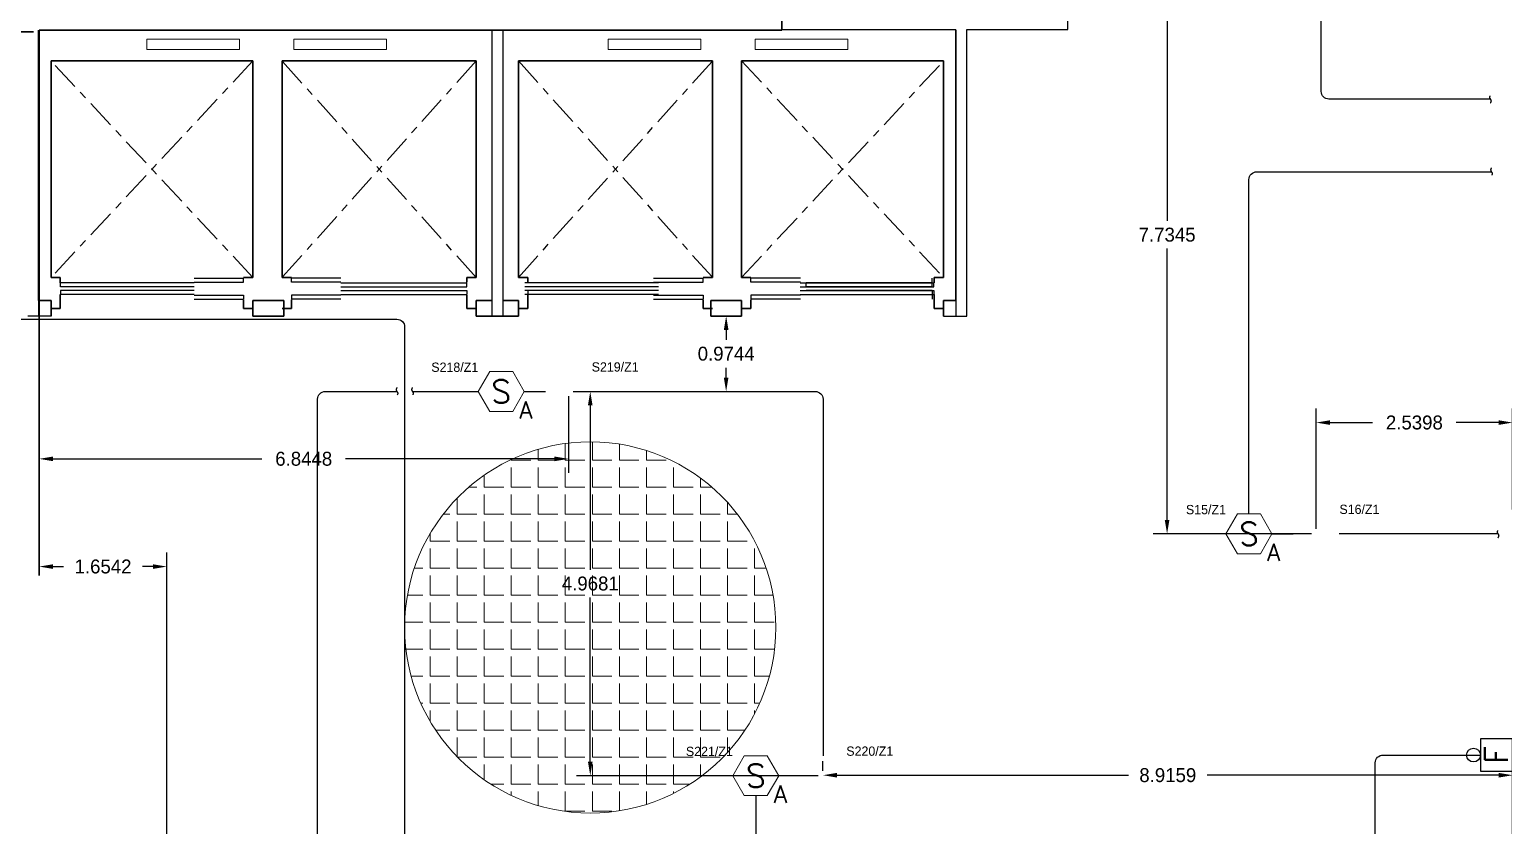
# Model space of a CAD drawing. Extents: x -3404 to 3497, y 0 to 399.
# Drawn here: x 26.95 to 46.01, y 338.24 to 348.53 of the extents above; entities that cross this region are included whole.
import ezdxf
from ezdxf.enums import TextEntityAlignment as Align

# ---------------------------------------------------------------- set-up
doc = ezdxf.new("R2010")
doc.units = 0
doc.header["$LTSCALE"] = 0.15
doc.linetypes.add('CENTERX2', pattern=[4, 2.5, -0.5, 0.5, -0.5])
doc.linetypes.add('HIDDEN', pattern=[0.375, 0.25, -0.125])
doc.layers.get('0').update_dxf_attribs({"color": 252})
doc.layers.get('Defpoints').update_dxf_attribs({"color": 252})
for name, color, linetype in [('0 ARCH', 252, 'Continuous'), ('0 DD', 252, 'Continuous'), ('0 fire alarm', 252, 'Continuous'), ('0 sockets', 252, 'Continuous'), ('AUTOINCR', 7, 'Continuous'), ('d1', 252, 'Continuous'), ('FIRE_LOOP', 7, 'Continuous'), ('grocol', 252, 'Continuous'), ('WINDOW', 252, 'Continuous'), ('WIRING', 4, 'Continuous')]:
    doc.layers.add(name, color=color, linetype=linetype)
for name, color, linetype, lineweight in [('anal', 252, 'Continuous', 20), ('elev', 252, 'Continuous', 9), ('T-FIRE-B', 4, 'Continuous', 0), ('T-TEXT', 2, 'Continuous', 0), ('wall', 252, 'Continuous', 30)]:
    doc.layers.add(name, color=color, linetype=linetype, lineweight=lineweight)
doc.styles.add('ROMANS', font='ROMANS.shx', dxfattribs={"width": 0.8})
doc.styles.add('TEXT-NFP', font='simplex.shx')
doc.dimstyles.get("Standard").update_dxf_attribs({"dimtxt": 0.18, "dimasz": 0.18, "dimexe": 0.18, "dimexo": 0.0625, "dimgap": 0.09, "dimtad": 0, "dimtih": 1, "dimtoh": 1, "dimdec": 4, "dimzin": 0, "dimdsep": 46, "dimtxsty": 'Standard', "dimcen": 0.09, "dimadec": 0, "dimazin": 0, "dimtfac": 1, "dimtdec": 4, "dimtofl": 0, "dimtmove": 0, "dimatfit": 3, "dimfxl": 1, "dimtolj": 1, "dimtzin": 0, "dimarcsym": 0})

# ---------------------------------------------------------------- blocks, each defined once
blk = doc.blocks.new('ARCH')
at = {"layer": 'elev'}
h = blk.add_hatch(dxfattribs=at)
h.set_pattern_fill('ANGLE', color=256, scale=0.05, style=0)
h.set_pattern_definition([(0, (0, 0), (0, 0.34925), [0.254, -0.09525]), (90, (0, 0), (-0.34925, 2e-17), [0.254, -0.09525])])
h.paths.add_polyline_path([(31.8, 340.8, 0.21525), (32.613, 339), (35.787, 339, 0.21525), (36.6, 340.8, 1)])
h.paths.add_polyline_path([(35.787, 339), (32.613, 339, 0.377964)])
at = {"layer": 'anal'}
blk.add_circle((34.2, 340.8), 2.4, dxfattribs=at)
at = {"layer": 'd1', "linetype": 'CENTERX2'}
for p, q in [((29.838, 348.125), (27.228, 345.326)), ((29.838, 345.326), (27.228, 348.125)), ((32.723, 345.326), (30.216, 348.125)), ((32.723, 348.125), (30.216, 345.326)), ((33.272, 348.125), (35.779, 345.326)), ((33.272, 345.326), (35.779, 348.125)), ((36.157, 345.326), (38.767, 348.125)), ((36.157, 348.125), (38.767, 345.326))]:
    blk.add_line(p, q, dxfattribs=at)
at = {"layer": 'd1', "ltscale": 0.5}
for p, q in [((27.352, 345.206), (27.352, 345.256)), ((29.08, 345.256), (27.352, 345.256)), ((29.08, 345.206), (27.352, 345.206)), ((27.352, 345.156), (27.352, 345.106)), ((29.08, 345.156), (27.352, 345.156)), ((29.078, 345.316), (29.718, 345.316)), ((29.078, 345.266), (29.718, 345.266)), ((29.718, 345.266), (29.718, 345.316)), ((30.336, 345.266), (30.336, 345.316)), ((30.976, 345.316), (30.336, 345.316)), ((30.976, 345.266), (30.336, 345.266)), ((30.974, 345.256), (32.603, 345.256)), ((30.974, 345.206), (32.603, 345.206)), ((30.974, 345.156), (32.603, 345.156)), ((32.603, 345.206), (32.603, 345.256)), ((32.603, 345.156), (32.603, 345.106)), ((35.08, 345.256), (33.352, 345.256)), ((35.08, 345.206), (33.352, 345.206)), ((35.08, 345.156), (33.352, 345.156)), ((33.392, 345.156), (33.392, 345.106)), ((35.019, 345.316), (35.659, 345.316)), ((35.019, 345.266), (35.659, 345.266)), ((35.659, 345.266), (35.659, 345.316)), ((36.917, 345.316), (36.277, 345.316)), ((36.277, 345.266), (36.277, 345.316)), ((36.917, 345.266), (36.277, 345.266)), ((36.915, 345.256), (38.643, 345.256)), ((36.915, 345.206), (38.643, 345.206)), ((36.915, 345.156), (38.643, 345.156)), ((36.992, 345.206), (36.992, 345.256)), ((38.621, 345.256), (36.992, 345.256)), ((38.621, 345.206), (36.992, 345.206)), ((38.621, 345.156), (36.992, 345.156)), ((38.619, 345.266), (38.619, 345.316)), ((38.621, 345.206), (38.621, 345.256)), ((38.621, 345.156), (38.621, 345.106)), ((38.643, 345.206), (38.643, 345.256)), ((38.643, 345.156), (38.643, 345.106)), ((29.08, 345.106), (27.352, 345.106)), ((29.021, 345.106), (27.392, 345.106)), ((29.078, 345.096), (29.718, 345.096)), ((29.078, 345.046), (29.718, 345.046)), ((29.718, 345.096), (29.718, 345.046)), ((30.336, 345.096), (30.336, 345.046)), ((30.976, 345.096), (30.336, 345.096)), ((30.976, 345.046), (30.336, 345.046)), ((30.974, 345.106), (32.603, 345.106)), ((35.08, 345.106), (33.352, 345.106)), ((35.021, 345.106), (33.392, 345.106)), ((35.019, 345.096), (35.659, 345.096)), ((35.019, 345.046), (35.659, 345.046)), ((35.659, 345.096), (35.659, 345.046)), ((36.917, 345.096), (36.277, 345.096)), ((36.277, 345.096), (36.277, 345.046)), ((36.917, 345.046), (36.277, 345.046)), ((36.915, 345.106), (38.643, 345.106)), ((38.619, 345.096), (38.619, 345.046))]:
    blk.add_line(p, q, dxfattribs=at)
at = {"layer": 'elev'}
for p, q in [((28.467, 348.272), (28.467, 348.408)), ((28.467, 348.408), (29.664, 348.408)), ((29.664, 348.408), (29.664, 348.272)), ((30.367, 348.408), (31.564, 348.408)), ((30.367, 348.272), (30.367, 348.408)), ((31.564, 348.408), (31.564, 348.272)), ((35.628, 348.408), (34.431, 348.408)), ((34.431, 348.408), (34.431, 348.272)), ((35.628, 348.272), (35.628, 348.408)), ((37.528, 348.408), (36.331, 348.408)), ((36.331, 348.408), (36.331, 348.272)), ((37.528, 348.272), (37.528, 348.408)), ((29.664, 348.272), (28.467, 348.272)), ((31.564, 348.272), (30.367, 348.272)), ((34.431, 348.272), (35.628, 348.272)), ((36.331, 348.272), (37.528, 348.272))]:
    blk.add_line(p, q, dxfattribs=at)
at = {"layer": 'grocol', "ltscale": 0.5}
for p, q in [((40.374, 348.532), (40.374, 348.673)), ((27.068, 345.026), (27.068, 348.525)), ((27.068, 348.52), (27.068, 344.826)), ((32.927, 348.525), (32.927, 344.826)), ((32.927, 348.525), (32.927, 344.826)), ((33.068, 348.525), (33.068, 344.826)), ((33.068, 348.525), (33.068, 344.826)), ((36.675, 348.532), (38.927, 348.532)), ((38.927, 345.026), (38.927, 348.532)), ((38.927, 348.525), (38.927, 344.826)), ((39.068, 344.826), (39.068, 348.532)), ((39.068, 348.532), (40.374, 348.532)), ((27.068, 344.826), (26.927, 344.826)), ((32.927, 344.826), (33.068, 344.826)), ((33.068, 344.826), (32.927, 344.826)), ((38.927, 344.826), (39.068, 344.826))]:
    blk.add_line(p, q, dxfattribs=at)
at = {"layer": 'wall'}
for p, q in [((36.675, 358.125), (36.675, 348.525)), ((27, 348.7), (17.4, 348.7)), ((27, 348.5), (17.4, 348.5)), ((36.527, 348.525), (27.073, 348.525)), ((27.073, 348.52), (27.073, 341.47)), ((36.675, 348.525), (27.075, 348.525)), ((27.228, 345.326), (27.228, 348.125)), ((27.228, 348.125), (29.838, 348.125)), ((29.838, 348.125), (29.838, 345.326)), ((32.723, 348.125), (30.216, 348.125)), ((30.216, 348.125), (30.216, 345.326)), ((32.723, 345.326), (32.723, 348.125)), ((33.272, 345.326), (33.272, 348.125)), ((33.272, 348.125), (35.779, 348.125)), ((35.779, 348.125), (35.779, 345.326)), ((36.157, 348.125), (36.157, 345.326)), ((38.767, 348.125), (36.157, 348.125)), ((38.767, 345.326), (38.767, 348.125)), ((27.228, 345.326), (27.348, 345.326)), ((27.348, 345.266), (27.348, 345.326)), ((27.348, 345.326), (27.348, 345.255)), ((29.718, 345.326), (29.838, 345.326)), ((30.336, 345.326), (30.216, 345.326)), ((32.723, 345.326), (32.603, 345.326)), ((32.603, 345.266), (32.603, 345.326)), ((33.272, 345.326), (33.392, 345.326)), ((33.392, 345.266), (33.392, 345.326)), ((35.659, 345.326), (35.779, 345.326)), ((36.277, 345.326), (36.157, 345.326)), ((38.767, 345.326), (38.647, 345.326)), ((38.647, 345.326), (38.647, 345.255)), ((38.647, 345.266), (38.647, 345.326)), ((27.228, 345.026), (27.068, 345.026)), ((27.228, 345.026), (27.228, 344.826)), ((27.348, 345.106), (27.348, 344.926)), ((29.718, 345.036), (29.718, 344.926)), ((29.838, 345.026), (29.838, 344.826)), ((30.238, 345.026), (29.838, 345.026)), ((30.238, 345.026), (30.238, 344.826)), ((30.336, 345.036), (30.336, 344.926)), ((32.603, 345.096), (32.603, 344.926)), ((32.723, 345.026), (32.723, 344.826)), ((32.927, 345.026), (32.723, 345.026)), ((33.068, 345.026), (33.272, 345.026)), ((33.272, 345.026), (33.272, 344.826)), ((33.392, 345.096), (33.392, 344.926)), ((35.659, 345.036), (35.659, 344.926)), ((35.757, 345.026), (36.157, 345.026)), ((35.757, 345.026), (35.757, 344.826)), ((36.157, 345.026), (36.157, 344.826)), ((36.277, 345.036), (36.277, 344.926)), ((38.647, 345.106), (38.647, 344.926)), ((38.767, 345.026), (38.927, 345.026)), ((38.767, 345.026), (38.767, 344.826)), ((27.348, 344.926), (27.228, 344.926)), ((29.718, 344.926), (29.838, 344.926)), ((30.238, 344.826), (29.838, 344.826)), ((30.336, 344.926), (30.216, 344.926)), ((32.603, 344.926), (32.723, 344.926)), ((32.927, 344.826), (32.723, 344.826)), ((33.068, 344.826), (33.272, 344.826)), ((33.392, 344.926), (33.272, 344.926)), ((35.659, 344.926), (35.779, 344.926)), ((35.757, 344.826), (36.157, 344.826)), ((36.277, 344.926), (36.157, 344.926)), ((38.647, 344.926), (38.767, 344.926))]:
    blk.add_line(p, q, dxfattribs=at)
at = {"layer": 'WINDOW', "linetype": 'CENTERX2'}
for p, q in [((27.228, 344.826), (27.068, 344.826)), ((38.767, 344.826), (38.927, 344.826))]:
    blk.add_line(p, q, dxfattribs=at)
blk = doc.blocks.new('dressable smoke detectore above false ceiling')
blk.add_lwpolyline([(200, 0), (100, 173), (-100, 173), (-200, 0), (-100, -173), (100, -173)], close=True)
at = {"layer": 'T-TEXT', "style": 'ROMANS'}
blk.add_attdef('S', text='', height=200, dxfattribs=at).set_placement((0, 0, 0), align=Align.MIDDLE)
blk.add_attdef('A', text='', height=150, dxfattribs=at).set_placement((215, -161), align=Align.MIDDLE_CENTER)
blk = doc.blocks.new('*U90')
at = {"linetype": 'ByBlock'}
h = blk.add_hatch(dxfattribs=at)
h.set_pattern_fill('ANGLE', color=2)
h.set_pattern_definition([(0, (2e-14, -140), (0, 6.985), [5.08, -1.905]), (90, (2e-14, -140), (-6.985, 4e-16), [5.08, -1.905])])
h.paths.add_polyline_path([(49, -167, 1), (94, -167, 1)])
at = {"color": 2}
blk.add_lwpolyline([(-140, -140), (140, -140), (140, 140), (-140, 140)], close=True, dxfattribs=at)
at = {"color": 6, "linetype": 'ByBlock'}
blk.add_lwpolyline([(-98, -140), (113, -140), (113, -195), (-98, -195)], close=True, dxfattribs=at)
at = {"color": 2}
blk.add_circle((0, 200), 60, dxfattribs=at)
at = {"color": 6, "linetype": 'ByBlock'}
for centre in [(-71, -167), (71, -167)]:
    blk.add_circle(centre, 22.5, dxfattribs=at)
at = {"layer": 'T-TEXT', "color": 2, "style": 'TEXT-NFP'}
blk.add_attdef('F', text='', height=200, dxfattribs=at).set_placement((0, 0, 0), align=Align.MIDDLE)
blk = doc.blocks.new('endtick', base_point=(-3267.27, -69559.4))
at = {"layer": 'WIRING', "color": 2, "linetype": 'HIDDEN'}
blk.add_spline([(-3267.27, -69509.4), (-3276.985, -69534.4), (-3267.27, -69559.4), (-3256.425, -69584.4), (-3267.27, -69609.4)], degree=3, dxfattribs=at)
blk = doc.blocks.new('*D171')
at = {"layer": '0 DD', "color": 0, "lineweight": -2, "transparency": 16777216}
for p, q in [((27.073, 341.533), (27.073, 341.767)), ((28.727, 337.756), (28.727, 341.767)), ((27.253, 341.587), (27.39, 341.587)), ((28.547, 341.587), (28.41, 341.587))]:
    blk.add_line(p, q, dxfattribs=at)
at = {"layer": '0 DD', "color": 0, "transparency": 16777216}
for points in [[(27.253, 341.617), (27.253, 341.557), (27.073, 341.587)], [(28.547, 341.617), (28.547, 341.557), (28.727, 341.587)]]:
    blk.add_solid(points, dxfattribs=at)
at = {"layer": 'Defpoints', "color": 0, "transparency": 16777216}
for p in [(27.073, 341.587), (27.073, 341.47), (28.727, 337.694)]:
    blk.add_point(p, dxfattribs=at)
at = {"layer": '0 DD', "color": 0, "transparency": 16777216, "insert": (27.9, 341.587), "char_height": 0.18, "attachment_point": 5}
blk.add_mtext('\\A1;1.6542', dxfattribs=at)
blk = doc.blocks.new('*D172')
at = {"layer": '0 DD', "color": 0, "lineweight": -2, "transparency": 16777216}
for p, q in [((35.895, 344.826), (35.777, 344.826)), ((35.957, 344.646), (35.957, 344.519)), ((35.957, 344.031), (35.957, 344.159)), ((33.98, 343.851), (36.137, 343.851))]:
    blk.add_line(p, q, dxfattribs=at)
at = {"layer": '0 DD', "color": 0, "transparency": 16777216}
for points in [[(35.927, 344.646), (35.987, 344.646), (35.957, 344.826)], [(35.927, 344.031), (35.987, 344.031), (35.957, 343.851)]]:
    blk.add_solid(points, dxfattribs=at)
at = {"layer": 'Defpoints', "color": 0, "transparency": 16777216}
for p in [(35.957, 344.826), (35.957, 344.826), (33.917, 343.851)]:
    blk.add_point(p, dxfattribs=at)
at = {"layer": '0 DD', "color": 0, "transparency": 16777216, "insert": (35.957, 344.339), "char_height": 0.18, "attachment_point": 5}
blk.add_mtext('\\A1;0.9744', dxfattribs=at)
blk = doc.blocks.new('*D173')
at = {"layer": '0 DD', "color": 0, "lineweight": -2, "transparency": 16777216}
for p, q in [((27.073, 343.789), (27.073, 342.8)), ((33.917, 343.789), (33.917, 342.8)), ((27.253, 342.98), (29.955, 342.98)), ((33.737, 342.98), (31.035, 342.98))]:
    blk.add_line(p, q, dxfattribs=at)
at = {"layer": '0 DD', "color": 0, "transparency": 16777216}
for points in [[(27.253, 343.01), (27.253, 342.95), (27.073, 342.98)], [(33.737, 343.01), (33.737, 342.95), (33.917, 342.98)]]:
    blk.add_solid(points, dxfattribs=at)
at = {"layer": 'Defpoints', "color": 0, "transparency": 16777216}
for p in [(27.073, 343.851), (33.917, 343.851), (27.073, 342.98)]:
    blk.add_point(p, dxfattribs=at)
at = {"layer": '0 DD', "color": 0, "transparency": 16777216, "insert": (30.495, 342.98), "char_height": 0.18, "attachment_point": 5}
blk.add_mtext('\\A1;6.8448', dxfattribs=at)
blk = doc.blocks.new('*D174')
at = {"layer": '0 DD', "color": 0, "lineweight": -2, "transparency": 16777216}
for p, q in [((33.98, 343.851), (34.38, 343.851)), ((34.2, 343.671), (34.2, 341.547)), ((34.2, 339.063), (34.2, 341.187)), ((37.147, 338.883), (34.02, 338.883))]:
    blk.add_line(p, q, dxfattribs=at)
at = {"layer": '0 DD', "color": 0, "transparency": 16777216}
for points in [[(34.17, 343.671), (34.23, 343.671), (34.2, 343.851)], [(34.17, 339.063), (34.23, 339.063), (34.2, 338.883)]]:
    blk.add_solid(points, dxfattribs=at)
at = {"layer": 'Defpoints', "color": 0, "transparency": 16777216}
for p in [(33.917, 343.851), (34.2, 338.883), (37.209, 338.883)]:
    blk.add_point(p, dxfattribs=at)
at = {"layer": '0 DD', "color": 0, "transparency": 16777216, "insert": (34.2, 341.367), "char_height": 0.18, "attachment_point": 5}
blk.add_mtext('\\A1;4.9681', dxfattribs=at)
blk = doc.blocks.new('*D175')
at = {"layer": '0 DD', "color": 0, "lineweight": -2, "transparency": 16777216}
for p, q in [((37.209, 338.946), (37.209, 339.069)), ((46.125, 337.438), (46.125, 339.069)), ((37.389, 338.889), (41.157, 338.889)), ((45.945, 338.889), (42.177, 338.889))]:
    blk.add_line(p, q, dxfattribs=at)
at = {"layer": '0 DD', "color": 0, "transparency": 16777216}
for points in [[(37.389, 338.919), (37.389, 338.859), (37.209, 338.889)], [(45.945, 338.919), (45.945, 338.859), (46.125, 338.889)]]:
    blk.add_solid(points, dxfattribs=at)
at = {"layer": 'Defpoints', "color": 0, "transparency": 16777216}
for p in [(37.209, 338.889), (37.209, 338.883), (46.125, 337.376)]:
    blk.add_point(p, dxfattribs=at)
at = {"layer": '0 DD', "color": 0, "transparency": 16777216, "insert": (41.667, 338.889), "char_height": 0.18, "attachment_point": 5}
blk.add_mtext('\\A1;8.9159', dxfattribs=at)
blk = doc.blocks.new('*D176')
at = {"layer": '0 DD', "color": 0, "lineweight": -2, "transparency": 16777216}
for p, q in [((43.585, 342.073), (43.585, 343.629)), ((46.125, 342.323), (46.125, 343.629)), ((43.765, 343.449), (44.315, 343.449)), ((45.945, 343.449), (45.395, 343.449))]:
    blk.add_line(p, q, dxfattribs=at)
at = {"layer": '0 DD', "color": 0, "transparency": 16777216}
for points in [[(43.765, 343.479), (43.765, 343.419), (43.585, 343.449)], [(45.945, 343.479), (45.945, 343.419), (46.125, 343.449)]]:
    blk.add_solid(points, dxfattribs=at)
at = {"layer": 'Defpoints', "color": 0, "transparency": 16777216}
for p in [(46.125, 343.449), (46.125, 342.26), (43.585, 342.01)]:
    blk.add_point(p, dxfattribs=at)
at = {"layer": '0 DD', "color": 0, "transparency": 16777216, "insert": (44.855, 343.449), "char_height": 0.18, "attachment_point": 5}
blk.add_mtext('\\A1;2.5398', dxfattribs=at)
blk = doc.blocks.new('*D177')
at = {"layer": '0 DD', "color": 0, "lineweight": -2, "transparency": 16777216}
for p, q in [((43.588, 349.745), (41.478, 349.745)), ((41.658, 349.565), (41.658, 346.058)), ((41.658, 342.19), (41.658, 345.698)), ((43.523, 342.01), (41.478, 342.01))]:
    blk.add_line(p, q, dxfattribs=at)
at = {"layer": '0 DD', "color": 0, "transparency": 16777216}
for points in [[(41.628, 349.565), (41.688, 349.565), (41.658, 349.745)], [(41.628, 342.19), (41.688, 342.19), (41.658, 342.01)]]:
    blk.add_solid(points, dxfattribs=at)
at = {"layer": 'Defpoints', "color": 0, "transparency": 16777216}
for p in [(41.658, 349.745), (43.65, 349.745), (43.585, 342.01)]:
    blk.add_point(p, dxfattribs=at)
at = {"layer": '0 DD', "color": 0, "transparency": 16777216, "insert": (41.658, 345.878), "char_height": 0.18, "attachment_point": 5}
blk.add_mtext('\\A1;7.7345', dxfattribs=at)

msp = doc.modelspace()

# ---------------------------------------------------------------- linework, layer by layer
at = {"layer": '0 sockets', "color": 2}
for points in [[(17.575, 344.78572), (31.7, 344.78572, -0.41421356), (31.8, 344.68572), (31.8, 335.89158)], [(36.44048, 335.68332), (44.25, 335.68332, 0.41421356), (44.35, 335.78332), (44.35, 339.05, -0.41421356), (44.45, 339.15), (45.70842, 339.15)]]:
    msp.add_lwpolyline(points, format="xyb", dxfattribs=at)
at = {"layer": 'FIRE_LOOP', "color": 3}
for points in [[(45.84068, 347.6317), (43.7503, 347.6317, -0.41421356), (43.6503, 347.7317), (43.6503, 349.48729)], [(42.71654, 342.26801), (42.71654, 346.59157, -0.41421356), (42.81654, 346.69157), (45.85089, 346.69157)], [(30.67369, 336.06072), (30.67369, 343.75131, -0.41421356), (30.77369, 343.85131), (31.7, 343.85131)], [(34.21483, 343.85131), (37.10913, 343.85131, -0.41421356), (37.20913, 343.75131), (37.20913, 339.14083)], [(36.34048, 338.62559), (36.34048, 335.575, -0.41421356), (36.24048, 335.475), (33.23323, 335.475)]]:
    msp.add_lwpolyline(points, format="xyb", dxfattribs=at)
for points in [[(31.9, 343.85131), (32.75123, 343.85131)], [(33.34618, 343.85131), (33.61988, 343.85131)], [(43.01402, 342.01039), (43.28772, 342.01039)], [(45.93965, 342.01039), (43.88267, 342.01039)], [(36.91165, 338.88321), (36.63795, 338.88321)]]:
    msp.add_lwpolyline(points, dxfattribs=at)

# ---------------------------------------------------------------- block references
at = {"layer": '0 ARCH', "color": 3}
msp.add_blockref('ARCH', (0, 0), dxfattribs=at)
at = {"layer": '0 fire alarm', "color": 3, "xscale": 0.001, "yscale": 0.001, "zscale": 0.001}
for p, rotation in [((45.84068, 347.6317), 180), ((45.85089, 346.69157), 359.9999999999989), ((45.93965, 342.01039), 179.9999999999984)]:
    msp.add_blockref('endtick', p, dxfattribs=dict(at, rotation=rotation))
for p in [(31.7, 343.85131), (31.9, 343.85131)]:
    msp.add_blockref('endtick', p, dxfattribs=at)
at = {"layer": '0 fire alarm', "color": 3, "xscale": 0.001488, "yscale": 0.001488, "zscale": 0.001488, "rotation": 90}
msp.add_blockref('*U90', (45.91668, 339.15), dxfattribs=at).add_auto_attribs({'F': 'F'})
at = {"layer": 'T-FIRE-B', "color": 2, "xscale": 0.001487761816891826, "yscale": 0.001487761816891826, "zscale": 0.001487761816891826}
for p in [(33.0487, 343.85131), (42.71654, 342.01039), (36.34048, 338.88321)]:
    msp.add_blockref('dressable smoke detectore above false ceiling', p, dxfattribs=at).add_auto_attribs({'S': 'S', 'A': 'A'})

# ---------------------------------------------------------------- texts
at = {"layer": 'AUTOINCR', "color": 2}
for s, p in [('S218/Z1', (32.75115, 344.069)), ('S15/Z1', (42.41899, 342.22808)), ('S221/Z1', (36.04293, 339.1009))]:
    msp.add_text(s, height=0.12, dxfattribs=at).set_placement(p, align=Align.BOTTOM_RIGHT)
for s, p in [('S219/Z1', (34.21844, 344.07253)), ('S16/Z1', (43.88628, 342.23161)), ('S220/Z1', (37.51022, 339.10444))]:
    msp.add_text(s, height=0.12, dxfattribs=at).set_placement(p, align=Align.BOTTOM_LEFT)

# ---------------------------------------------------------------- dimensions: what is measured, and where the dimension line sits
at = {"layer": '0 DD', "color": 6}
for base, p1, p2, picture, middle in [((41.65822, 349.74491), (43.58519, 342.01039), (43.6503, 349.74491), '*D177', (41.65822, 345.87765)), ((35.95706, 344.82574), (33.91735, 343.85131), (35.95706, 344.82574), '*D172', (35.95706, 344.33852)), ((34.2, 338.88321), (33.91735, 343.85131), (37.20913, 338.88321), '*D174', (34.2, 341.36726))]:
    dim = msp.add_linear_dim(base=base, p1=p1, p2=p2, angle=90, dimstyle='Standard', dxfattribs=at)
    dim.commit()
    dim.dimension.update_dxf_attribs({"geometry": picture, "text_midpoint": middle})
for base, p1, p2, picture, middle in [((27.07256, 342.9801), (33.91735, 343.85131), (27.07256, 343.85131), '*D173', (30.49496, 342.9801)), ((46.125, 343.4491), (43.58519, 342.01039), (46.125, 342.26038), '*D176', (44.8551, 343.4491)), ((27.07256, 341.58714), (28.72673, 337.69356), (27.07256, 341.47013), '*D171', (27.89965, 341.58714)), ((37.20913, 338.88856), (46.125, 337.37565), (37.20913, 338.88321), '*D175', (41.66706, 338.88856))]:
    dim = msp.add_linear_dim(base=base, p1=p1, p2=p2, dimstyle='Standard', dxfattribs=at)
    dim.commit()
    dim.dimension.update_dxf_attribs({"geometry": picture, "text_midpoint": middle})

doc.saveas('drawing.dxf')
